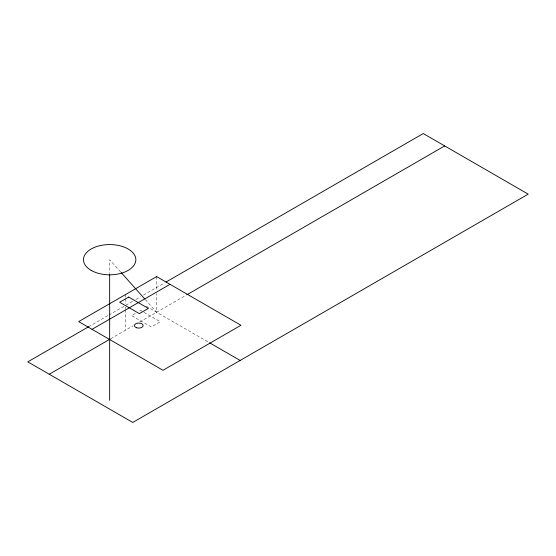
<?xml version="1.0" encoding="UTF-8"?>
<svg xmlns="http://www.w3.org/2000/svg" width="556" height="556" viewBox="0 0 556 556"><rect width="100%" height="100%" fill="white"/><g stroke="black" fill="none" stroke-linecap="round" stroke-linejoin="round"><path stroke-width="0.42" stroke-dasharray="2.78 2.08" d="M88.633 326.733L108.163 315.46M108.913 315.03L133.697 300.72M135.956 299.42L140.466 296.814M143.476 295.076L164.534 282.921M135.323 313.403L131.57 315.572L151.26 326.942L160.267 321.736L140.578 310.373L138.326 311.673M110.769 338.708L133.12 325.802M139.737 321.987L185.968 295.292M146.291 306.252L208.834 342.364M120.589 271.912L109.664 259.694L109.664 273.58M145.297 299.545L156.639 312.229L156.639 293.561M156.639 276.589L156.639 290.162M125.774 294.409L125.774 297.801M125.774 298.648L125.774 303.743M125.774 307.134L125.774 308.83M125.774 309.678L125.774 330.049"/><path stroke-width="0.83" d="M88.633 326.733L27.8 361.859L132.752 422.449L528.2 194.141L423.248 133.551L166.035 282.052M92.046 329.333L170.018 284.318M49.234 374.237L110.019 339.146M186.719 294.861L444.689 145.922M209.577 342.795L240.15 360.441M121.159 272.551L144.734 298.913M109.664 274.449L109.664 400.32M156.639 276.589L78.667 321.604L162.984 370.289L240.956 325.274L156.639 276.589M128.686 297.064L119.672 302.262L139.361 313.633L148.376 308.427L128.686 297.064M136.574 327.748A4.365 2.523 0 0 0 143.121 325.566A4.365 2.523 0 0 0 136.574 323.383A4.365 2.523 0 0 0 136.574 327.748M91.149 270.383A26.188 15.116 0 0 0 134.962 263.607A26.188 15.116 0 0 0 102.888 245.092A26.188 15.116 0 0 0 91.149 270.383"/></g></svg>
